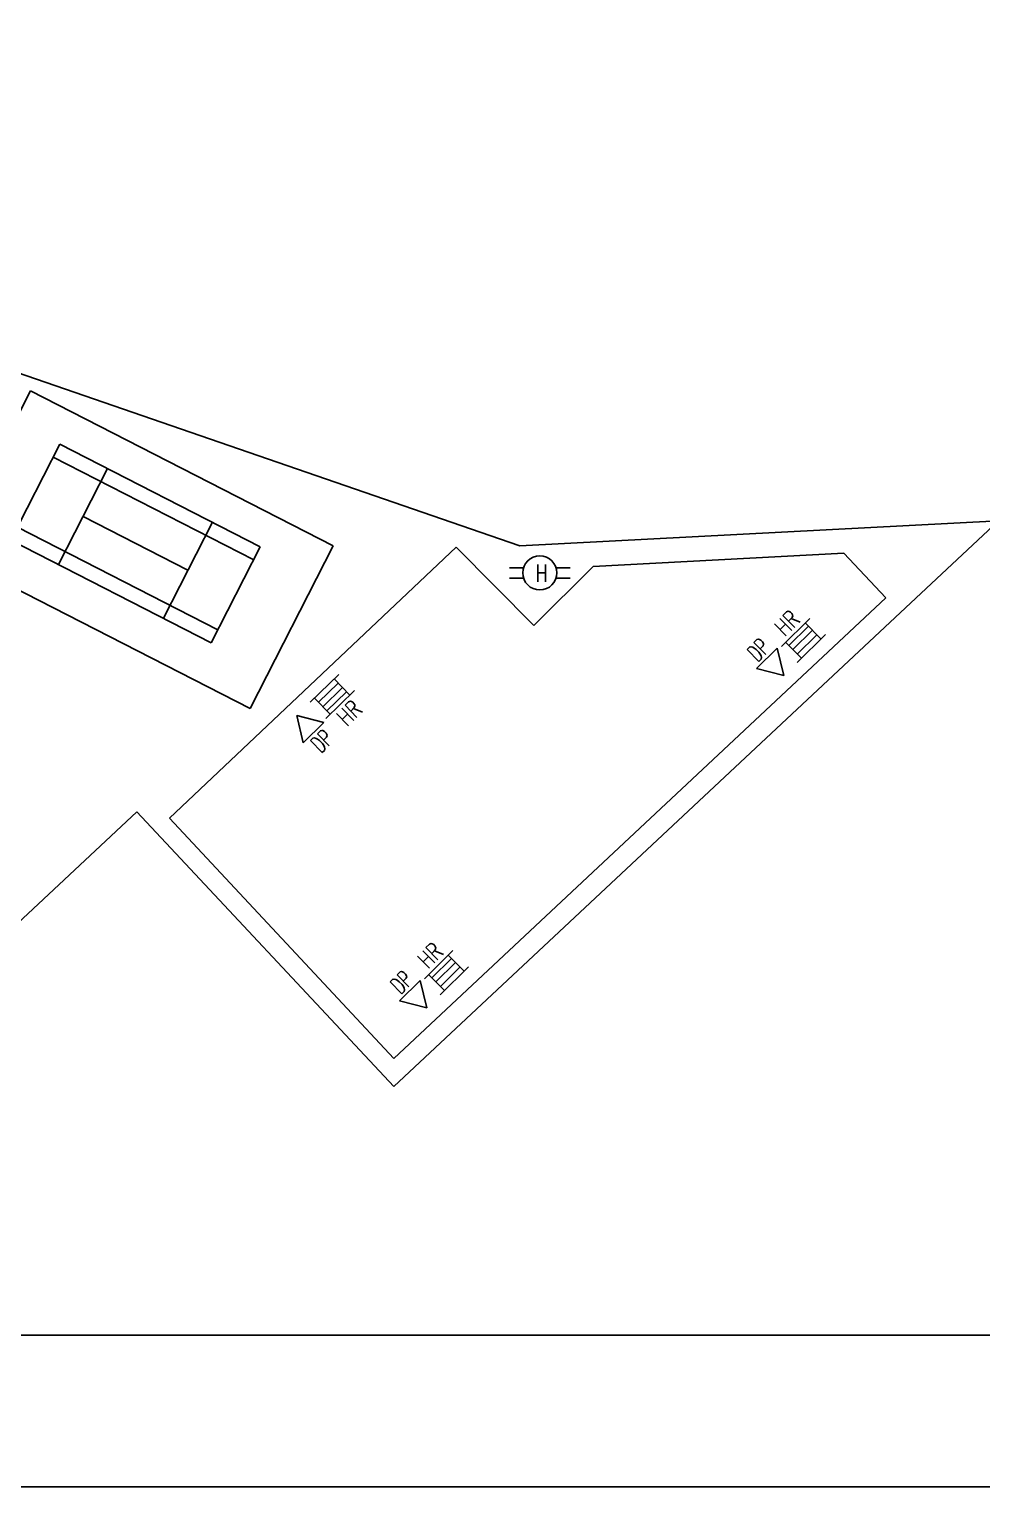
# Model space of a CAD drawing. Extents: x -2888 to 8486, y -2377 to 1555.
# Drawn here: x 7180.8 to 7306.4, y -209.3 to -17.3 of the extents above; entities that cross this region are included whole.
import ezdxf

# ---------------------------------------------------------------- set-up
doc = ezdxf.new("R2010")
doc.units = 0
doc.layers.get('0').update_dxf_attribs({"linetype": 'CONTINUOUS'})
for name, color, linetype in [('FAPOINT', 1, 'CONTINUOUS'), ('MIMIC_SIZE', 7, 'CONTINUOUS'), ('TEXT', 8, 'CONTINUOUS')]:
    doc.layers.add(name, color=color, linetype=linetype)
doc.styles.add('BADAI', font='romans.shx', dxfattribs={"width": 0.65})
doc.styles.add('PLOT02__REVB$0$NARROW', font='SIMPLEX', dxfattribs={"width": 0.75})

# ---------------------------------------------------------------- blocks, each defined once
blk = doc.blocks.new('D-433-1_MIMIC_SIZE_900_X_1')
at = {"layer": 'MIMIC_SIZE'}
for points in [[(3.62, 53.07), (868.62, 53.07), (868.62, 478.07), (3.62, 478.07)], [(23.62, 73.07), (848.62, 73.07), (848.62, 458.07), (23.62, 458.07)]]:
    blk.add_lwpolyline(points, close=True, dxfattribs=at)

msp = doc.modelspace()

# ---------------------------------------------------------------- linework, layer by layer
at = {"color": 1}
for p, q in [((7276.704, -101.51), (7279.414, -98.821)), ((7279.414, -98.821), (7280.291, -102.432)), ((7280.291, -102.432), (7276.704, -101.51)), ((7216.084, -107.664), (7216.932, -111.27)), ((7219.676, -108.615), (7216.084, -107.664)), ((7216.932, -111.27), (7219.676, -108.615)), ((7229.646, -145.294), (7232.356, -142.605)), ((7232.356, -142.605), (7233.234, -146.216)), ((7233.234, -146.216), (7229.646, -145.294))]:
    msp.add_line(p, q, dxfattribs=at)
at = {"color": 1, "linetype": 'BYBLOCK'}
msp.add_circle((7248.13, -88.894), 2.25, dxfattribs=at)
at = {"layer": 'FAPOINT', "color": 1, "linetype": 'BYBLOCK'}
for p, q in [((7279.975, -98.577), (7283.718, -94.884)), ((7280.96, -98.461), (7283.541, -95.915)), ((7285.199, -97.595), (7283.113, -95.481)), ((7281.498, -99.007), (7284.079, -96.46)), ((7282.062, -100.691), (7285.804, -96.998)), ((7282.08, -99.596), (7284.661, -97.05)), ((7282.619, -100.142), (7280.532, -98.028)), ((7217.861, -105.93), (7221.63, -102.264)), ((7218.956, -105.934), (7221.555, -103.406)), ((7221.021, -102.857), (7223.092, -104.986)), ((7218.422, -105.384), (7220.493, -107.514)), ((7219.534, -106.528), (7222.133, -104)), ((7219.931, -108.059), (7223.701, -104.394)), ((7220.068, -107.077), (7222.667, -104.55)), ((7232.917, -142.361), (7236.66, -138.668)), ((7233.903, -142.245), (7236.483, -139.699)), ((7238.141, -141.379), (7236.055, -139.265)), ((7235.561, -143.926), (7233.475, -141.812)), ((7234.441, -142.791), (7237.021, -140.244)), ((7235.004, -144.475), (7238.746, -140.782)), ((7235.023, -143.38), (7237.603, -140.834))]:
    msp.add_line(p, q, dxfattribs=at)
at = {"layer": 'MIMIC_SIZE', "color": 0}
for p, q in [((7146.716, -51.288), (7245.502, -85.316)), ((7170.034, -86.344), (7180.993, -64.913)), ((7220.889, -85.315), (7180.993, -64.913)), ((7178.384, -84.572), (7184.847, -71.934)), ((7184.847, -71.934), (7211.284, -85.453)), ((7183.971, -73.646), (7210.409, -87.166)), ((7184.692, -87.798), (7191.155, -75.16)), ((7201.744, -88.546), (7187.923, -81.479)), ((7198.513, -94.865), (7204.976, -82.227)), ((7308.595, -82.021), (7228.898, -156.588)), ((7245.502, -85.316), (7308.595, -82.021)), ((7179.259, -82.86), (7205.697, -96.379)), ((7170.034, -86.344), (7209.929, -106.746)), ((7178.384, -84.572), (7204.821, -98.091)), ((7237.096, -85.501), (7199.298, -121.233)), ((7204.821, -98.091), (7211.284, -85.453)), ((7209.929, -106.746), (7220.889, -85.315)), ((7247.341, -95.824), (7237.096, -85.501)), ((7288.233, -86.285), (7255.178, -88.046)), ((7293.755, -92.187), (7288.233, -86.285)), ((7255.178, -88.046), (7247.341, -95.824)), ((7293.755, -92.187), (7228.898, -152.869)), ((7195.011, -120.37), (7164.935, -148.462)), ((7228.898, -156.588), (7195.011, -120.37)), ((7228.898, -152.869), (7199.298, -121.233))]:
    msp.add_line(p, q, dxfattribs=at)
at = {"layer": 'MIMIC_SIZE', "color": 1}
for p, q in [((7244.139, -88.211), (7245.986, -88.211)), ((7250.276, -88.218), (7252.123, -88.218)), ((7244.137, -89.571), (7245.984, -89.571)), ((7250.274, -89.578), (7252.121, -89.578))]:
    msp.add_line(p, q, dxfattribs=at)

# ---------------------------------------------------------------- block references
msp.add_blockref('D-433-1_MIMIC_SIZE_900_X_1', (6619.11, -262.387), dxfattribs=at)

# ---------------------------------------------------------------- texts
at = {"color": 1, "linetype": 'BYBLOCK', "style": 'PLOT02__REVB$0$NARROW', "width": 0.75}
msp.add_text('H', height=2.255, dxfattribs=at).set_placement((7247.571, -90.064))
for rotation, p in [(44.62149, (7280.423, -97.395)), (44.20015, (7222.683, -109.241)), (44.62149, (7233.366, -141.179))]:
    msp.add_text('HR', height=2.2387, rotation=rotation, dxfattribs=at).set_placement(p)
at = {"layer": 'TEXT', "color": 1, "style": 'BADAI', "width": 0.65}
for rotation, p in [(44.62149, (7276.826, -100.732)), (44.20015, (7219.257, -112.753)), (44.62149, (7229.768, -144.516))]:
    msp.add_text('DP', height=2.2157, rotation=rotation, dxfattribs=at).set_placement(p)

doc.saveas('drawing.dxf')
